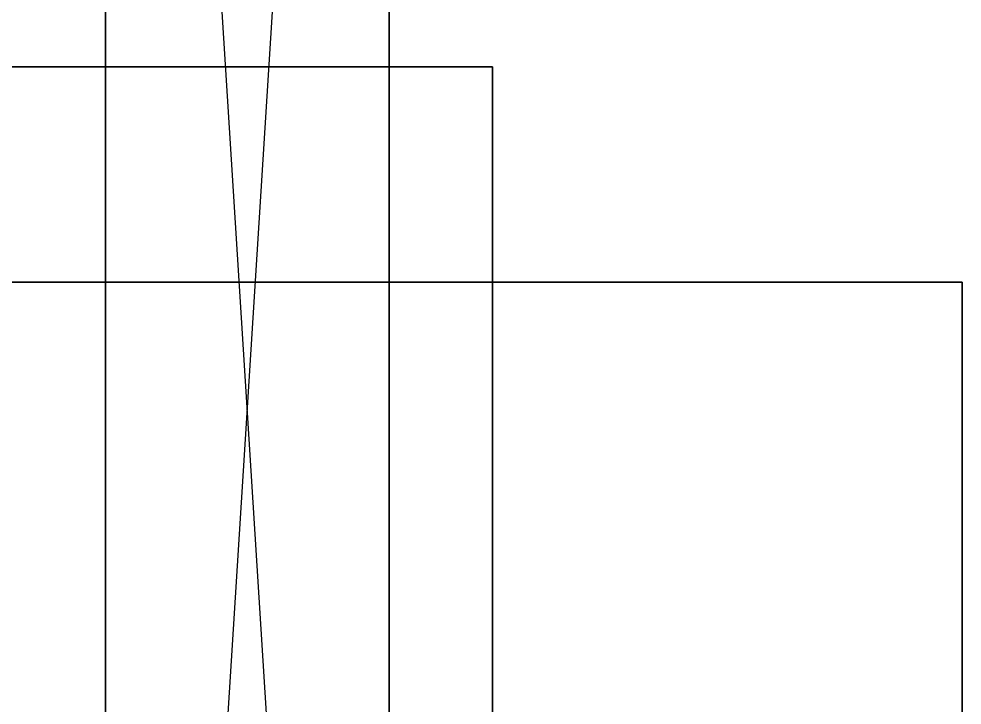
# Model space of a CAD drawing. Extents: x -3564 to 3564, y -219 to 258.
# Drawn here: x -2795.8 to -2730.4, y 69.1 to 116.7 of the extents above; entities that cross this region are included whole.
import ezdxf

# ---------------------------------------------------------------- set-up
doc = ezdxf.new("R2010")
doc.units = 0
doc.layers.add('UB3D', color=1, linetype='CONTINUOUS')

msp = doc.modelspace()

# ---------------------------------------------------------------- linework, layer by layer
at = {"layer": 'UB3D', "color": 254}
for points in [[(-2789.84252, -66.272953, 409.84252), (-2789.84252, -66.272953, 390.15748), (-2789.84252, 245.406811, 409.84252)], [(-2789.84252, -66.272953, 390.15748), (-2789.84252, 245.406811, 409.84252), (-2789.84252, 245.406811, 390.15748)], [(-2789.84252, -66.272953, 390.15748), (-2770.15748, -66.272953, 390.15748), (-2789.84252, 245.406811, 390.15748)], [(-2770.15748, -66.272953, 390.15748), (-2789.84252, 245.406811, 390.15748), (-2770.15748, 245.406811, 390.15748)], [(-2770.15748, -66.272953, 409.84252), (-2789.84252, -66.272953, 409.84252), (-2770.15748, 245.406811, 409.84252)], [(-2789.84252, -66.272953, 409.84252), (-2770.15748, 245.406811, 409.84252), (-2789.84252, 245.406811, 409.84252)], [(-2789.84252, -66.272953, 309.84252), (-2789.84252, -66.272953, 290.15748), (-2789.84252, 245.406811, 309.84252)], [(-2789.84252, -66.272953, 290.15748), (-2789.84252, 245.406811, 309.84252), (-2789.84252, 245.406811, 290.15748)], [(-2789.84252, -66.272953, 290.15748), (-2770.15748, -66.272953, 290.15748), (-2789.84252, 245.406811, 290.15748)], [(-2770.15748, -66.272953, 290.15748), (-2789.84252, 245.406811, 290.15748), (-2770.15748, 245.406811, 290.15748)], [(-2770.15748, -66.272953, 309.84252), (-2789.84252, -66.272953, 309.84252), (-2770.15748, 245.406811, 309.84252)], [(-2789.84252, -66.272953, 309.84252), (-2770.15748, 245.406811, 309.84252), (-2789.84252, 245.406811, 309.84252)], [(-2789.84252, -66.272953, 209.84252), (-2789.84252, -66.272953, 190.15748), (-2789.84252, 245.406811, 209.84252)], [(-2789.84252, -66.272953, 190.15748), (-2789.84252, 245.406811, 209.84252), (-2789.84252, 245.406811, 190.15748)], [(-2789.84252, -66.272953, 190.15748), (-2770.15748, -66.272953, 190.15748), (-2789.84252, 245.406811, 190.15748)], [(-2770.15748, -66.272953, 190.15748), (-2789.84252, 245.406811, 190.15748), (-2770.15748, 245.406811, 190.15748)], [(-2770.15748, -66.272953, 209.84252), (-2789.84252, -66.272953, 209.84252), (-2770.15748, 245.406811, 209.84252)], [(-2789.84252, -66.272953, 209.84252), (-2770.15748, 245.406811, 209.84252), (-2789.84252, 245.406811, 209.84252)], [(-2789.84252, -66.272953, 509.84252), (-2789.84252, -66.272953, 490.15748), (-2789.84252, 245.406811, 509.84252)], [(-2789.84252, -66.272953, 490.15748), (-2789.84252, 245.406811, 509.84252), (-2789.84252, 245.406811, 490.15748)], [(-2789.84252, -66.272953, 490.15748), (-2770.15748, -66.272953, 490.15748), (-2789.84252, 245.406811, 490.15748)], [(-2770.15748, -66.272953, 490.15748), (-2789.84252, 245.406811, 490.15748), (-2770.15748, 245.406811, 490.15748)], [(-2770.15748, -66.272953, 509.84252), (-2789.84252, -66.272953, 509.84252), (-2770.15748, 245.406811, 509.84252)], [(-2789.84252, -66.272953, 509.84252), (-2770.15748, 245.406811, 509.84252), (-2789.84252, 245.406811, 509.84252)], [(-2770.15748, -66.272953, 390.15748), (-2770.15748, -66.272953, 409.84252), (-2770.15748, 245.406811, 390.15748)], [(-2770.15748, -66.272953, 409.84252), (-2770.15748, 245.406811, 390.15748), (-2770.15748, 245.406811, 409.84252)], [(-2770.15748, -66.272953, 290.15748), (-2770.15748, -66.272953, 309.84252), (-2770.15748, 245.406811, 290.15748)], [(-2770.15748, -66.272953, 309.84252), (-2770.15748, 245.406811, 290.15748), (-2770.15748, 245.406811, 309.84252)], [(-2770.15748, -66.272953, 190.15748), (-2770.15748, -66.272953, 209.84252), (-2770.15748, 245.406811, 190.15748)], [(-2770.15748, -66.272953, 209.84252), (-2770.15748, 245.406811, 190.15748), (-2770.15748, 245.406811, 209.84252)], [(-2770.15748, -66.272953, 490.15748), (-2770.15748, -66.272953, 509.84252), (-2770.15748, 245.406811, 490.15748)], [(-2770.15748, -66.272953, 509.84252), (-2770.15748, 245.406811, 490.15748), (-2770.15748, 245.406811, 509.84252)]]:
    msp.add_3dface(points, dxfattribs=at)
at = {"layer": 'UB3D', "color": 27}
for points in [[(-2916.535433, 19.689016, -781.102362), (-2762.992126, 19.689016, -781.102362), (-2762.992126, 113.389803, -781.102362), (-2916.535433, 113.389803, -781.102362)], [(-2762.992126, 19.689016, -978.740157), (-2916.535433, 19.689016, -978.740157), (-2916.535433, 113.389803, -978.740157), (-2762.992126, 113.389803, -978.740157)], [(-2762.992126, 113.389803, -978.740157), (-2762.992126, 113.389803, -781.102362), (-2916.535433, 113.389803, -781.102362)], [(-2762.992126, 113.389803, -978.740157), (-2916.535433, 113.389803, -781.102362), (-2916.535433, 113.389803, -978.740157)], [(-2762.992126, 113.389803, -978.740157), (-2916.535433, 113.389803, -978.740157), (-2762.992126, 113.389803, -978.740157)], [(-2916.535433, 19.689016, -1020.866142), (-2762.992126, 19.689016, -1020.866142), (-2762.992126, 113.389803, -1020.866142), (-2916.535433, 113.389803, -1020.866142)], [(-2762.992126, 19.689016, -1218.503937), (-2916.535433, 19.689016, -1218.503937), (-2916.535433, 113.389803, -1218.503937), (-2762.992126, 113.389803, -1218.503937)], [(-2762.992126, 113.389803, -1218.503937), (-2762.992126, 113.389803, -1020.866142), (-2916.535433, 113.389803, -1020.866142)], [(-2762.992126, 113.389803, -1218.503937), (-2916.535433, 113.389803, -1020.866142), (-2916.535433, 113.389803, -1218.503937)], [(-2762.992126, 113.389803, -1218.503937), (-2916.535433, 113.389803, -1218.503937), (-2762.992126, 113.389803, -1218.503937)], [(-2762.992126, 19.689016, -781.102362), (-2762.992126, 19.689016, -978.740157), (-2762.992126, 113.389803, -978.740157), (-2762.992126, 113.389803, -781.102362)], [(-2762.992126, 19.689016, -1020.866142), (-2762.992126, 19.689016, -1218.503937), (-2762.992126, 113.389803, -1218.503937), (-2762.992126, 113.389803, -1020.866142)], [(-2730.41, 19.689016, 150.54), (-2829.49, 19.689016, 150.54), (-2829.49, 98.429173, 150.54), (-2730.41, 98.429173, 150.54)], [(-2829.49, 19.689016, 550.73), (-2730.41, 19.689016, 550.73), (-2730.41, 98.429173, 550.73), (-2829.49, 98.429173, 550.73)], [(-2730.41, 98.429173, 550.73), (-2829.49, 98.429173, 550.73), (-2829.49, 98.429173, 150.54)], [(-2730.41, 98.429173, 550.73), (-2829.49, 98.429173, 150.54), (-2730.41, 98.429173, 150.54)], [(-2730.41, 19.689016, 550.73), (-2730.41, 19.689016, 150.54), (-2730.41, 98.429173, 150.54), (-2730.41, 98.429173, 550.73)], [(-2730.41, 98.429173, 550.73), (-2730.41, 98.429173, 150.54), (-2730.41, 98.429173, 550.73)]]:
    msp.add_3dface(points, dxfattribs=at)

doc.saveas('drawing.dxf')
